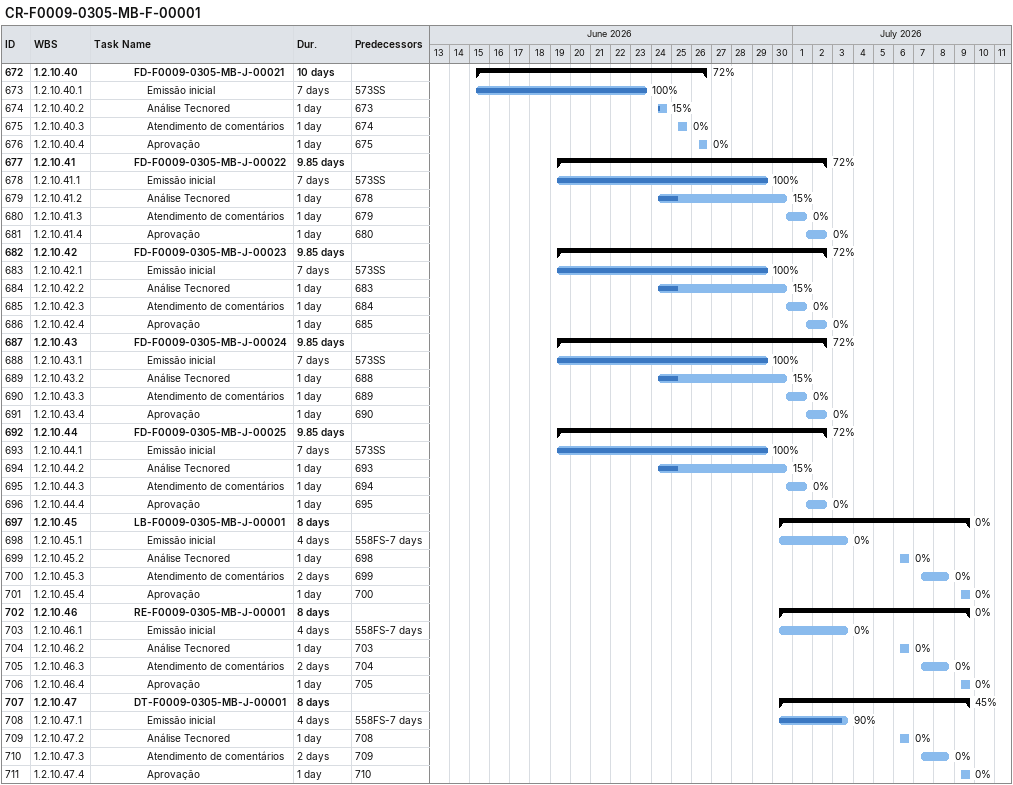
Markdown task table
CR-F0009-0305-MB-F-00001

| ID | WBS | Task | Duration | Start | Finish | Predecessors | % complete |
|---|---|---|---|---|---|---|---|
| 672 | 1.2.10.40 | **FD-F0009-0305-MB-J-00021** | 10d | 2026-06-15 | 2026-06-26 |  | 72 |
| 673 | 1.2.10.40.1 | Emissão inicial | 7d | 2026-06-15 | 2026-06-23 | 573SS | 100 |
| 674 | 1.2.10.40.2 | Análise Tecnored | 1d | 2026-06-24 | 2026-06-24 | 673 | 15 |
| 675 | 1.2.10.40.3 | Atendimento de comentários | 1d | 2026-06-25 | 2026-06-25 | 674 | 0 |
| 676 | 1.2.10.40.4 | Aprovação | 1d | 2026-06-26 | 2026-06-26 | 675 | 0 |
| 677 | 1.2.10.41 | **FD-F0009-0305-MB-J-00022** | 9.85d | 2026-06-19 | 2026-07-02 |  | 72 |
| 678 | 1.2.10.41.1 | Emissão inicial | 7d | 2026-06-19 | 2026-06-29 | 573SS | 100 |
| 679 | 1.2.10.41.2 | Análise Tecnored | 1d | 2026-06-24 | 2026-06-30 | 678 | 15 |
| 680 | 1.2.10.41.3 | Atendimento de comentários | 1d | 2026-06-30 | 2026-07-01 | 679 | 0 |
| 681 | 1.2.10.41.4 | Aprovação | 1d | 2026-07-01 | 2026-07-02 | 680 | 0 |
| 682 | 1.2.10.42 | **FD-F0009-0305-MB-J-00023** | 9.85d | 2026-06-19 | 2026-07-02 |  | 72 |
| 683 | 1.2.10.42.1 | Emissão inicial | 7d | 2026-06-19 | 2026-06-29 | 573SS | 100 |
| 684 | 1.2.10.42.2 | Análise Tecnored | 1d | 2026-06-24 | 2026-06-30 | 683 | 15 |
| 685 | 1.2.10.42.3 | Atendimento de comentários | 1d | 2026-06-30 | 2026-07-01 | 684 | 0 |
| 686 | 1.2.10.42.4 | Aprovação | 1d | 2026-07-01 | 2026-07-02 | 685 | 0 |
| 687 | 1.2.10.43 | **FD-F0009-0305-MB-J-00024** | 9.85d | 2026-06-19 | 2026-07-02 |  | 72 |
| 688 | 1.2.10.43.1 | Emissão inicial | 7d | 2026-06-19 | 2026-06-29 | 573SS | 100 |
| 689 | 1.2.10.43.2 | Análise Tecnored | 1d | 2026-06-24 | 2026-06-30 | 688 | 15 |
| 690 | 1.2.10.43.3 | Atendimento de comentários | 1d | 2026-06-30 | 2026-07-01 | 689 | 0 |
| 691 | 1.2.10.43.4 | Aprovação | 1d | 2026-07-01 | 2026-07-02 | 690 | 0 |
| 692 | 1.2.10.44 | **FD-F0009-0305-MB-J-00025** | 9.85d | 2026-06-19 | 2026-07-02 |  | 72 |
| 693 | 1.2.10.44.1 | Emissão inicial | 7d | 2026-06-19 | 2026-06-29 | 573SS | 100 |
| 694 | 1.2.10.44.2 | Análise Tecnored | 1d | 2026-06-24 | 2026-06-30 | 693 | 15 |
| 695 | 1.2.10.44.3 | Atendimento de comentários | 1d | 2026-06-30 | 2026-07-01 | 694 | 0 |
| 696 | 1.2.10.44.4 | Aprovação | 1d | 2026-07-01 | 2026-07-02 | 695 | 0 |
| 697 | 1.2.10.45 | **LB-F0009-0305-MB-J-00001** | 8d | 2026-06-30 | 2026-07-09 |  | 0 |
| 698 | 1.2.10.45.1 | Emissão inicial | 4d | 2026-06-30 | 2026-07-03 | 558FS-7d | 0 |
| 699 | 1.2.10.45.2 | Análise Tecnored | 1d | 2026-07-06 | 2026-07-06 | 698 | 0 |
| 700 | 1.2.10.45.3 | Atendimento de comentários | 2d | 2026-07-07 | 2026-07-08 | 699 | 0 |
| 701 | 1.2.10.45.4 | Aprovação | 1d | 2026-07-09 | 2026-07-09 | 700 | 0 |
| 702 | 1.2.10.46 | **RE-F0009-0305-MB-J-00001** | 8d | 2026-06-30 | 2026-07-09 |  | 0 |
| 703 | 1.2.10.46.1 | Emissão inicial | 4d | 2026-06-30 | 2026-07-03 | 558FS-7d | 0 |
| 704 | 1.2.10.46.2 | Análise Tecnored | 1d | 2026-07-06 | 2026-07-06 | 703 | 0 |
| 705 | 1.2.10.46.3 | Atendimento de comentários | 2d | 2026-07-07 | 2026-07-08 | 704 | 0 |
| 706 | 1.2.10.46.4 | Aprovação | 1d | 2026-07-09 | 2026-07-09 | 705 | 0 |
| 707 | 1.2.10.47 | **DT-F0009-0305-MB-J-00001** | 8d | 2026-06-30 | 2026-07-09 |  | 45 |
| 708 | 1.2.10.47.1 | Emissão inicial | 4d | 2026-06-30 | 2026-07-03 | 558FS-7d | 90 |
| 709 | 1.2.10.47.2 | Análise Tecnored | 1d | 2026-07-06 | 2026-07-06 | 708 | 0 |
| 710 | 1.2.10.47.3 | Atendimento de comentários | 2d | 2026-07-07 | 2026-07-08 | 709 | 0 |
| 711 | 1.2.10.47.4 | Aprovação | 1d | 2026-07-09 | 2026-07-09 | 710 | 0 |
